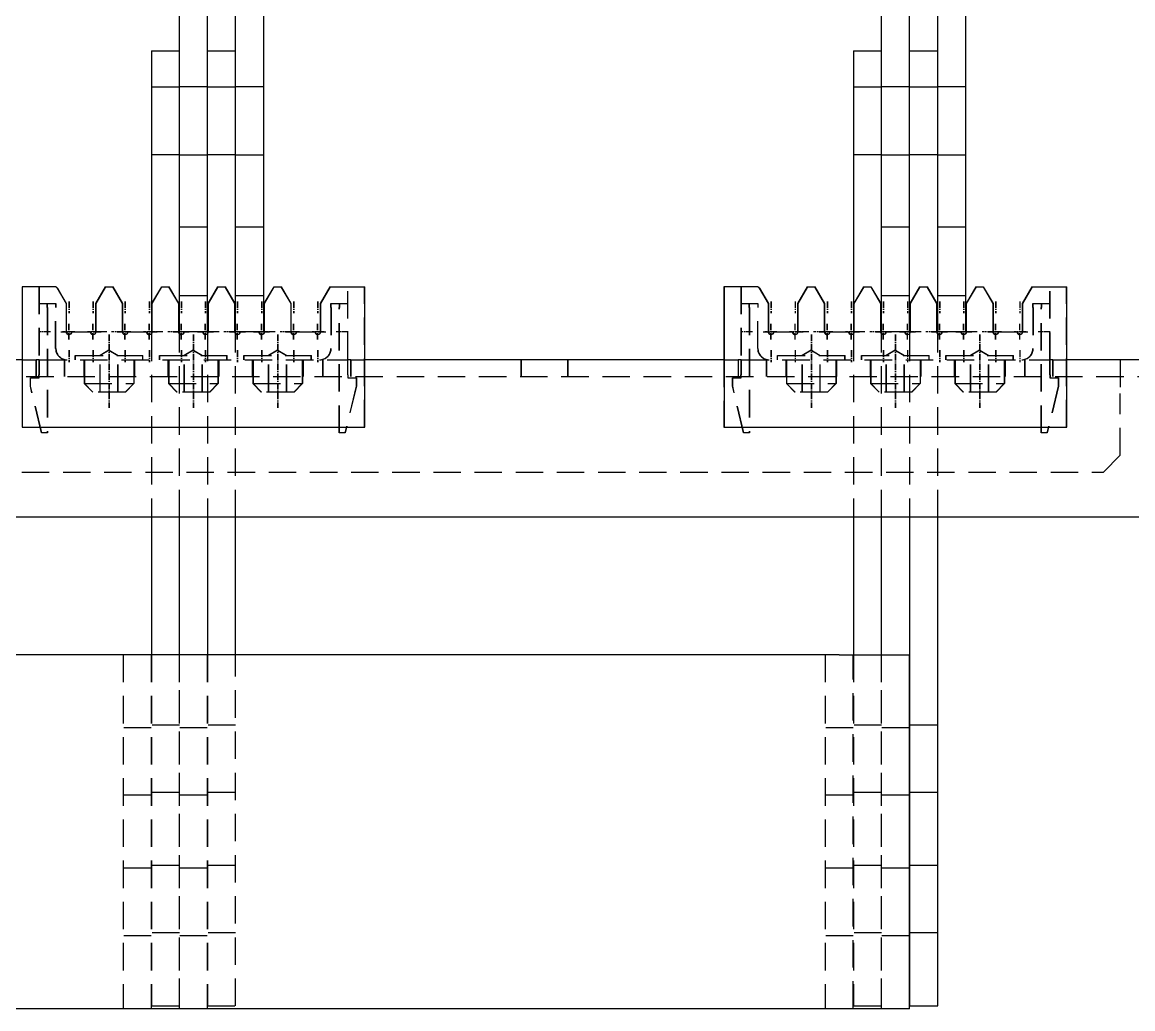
# Model space of a CAD drawing. Header units: millimetres. Extents: x -116965 to 323937, y 291661 to 566926.
# Drawn here: x -12859.3 to -12730.7, y 326473.8 to 326587.9 of the extents above; entities that cross this region are included whole.
import ezdxf

# ---------------------------------------------------------------- set-up
doc = ezdxf.new("R2010")
doc.units = ezdxf.units.MM
doc.linetypes.add('AXES2', pattern=[1.125, 0.75, -0.125, 0.125, -0.125])
doc.linetypes.add('HIDDEN2', pattern=[4.7625, 3.175, -1.5875])
doc.layers.add('ALPHA', color=255, linetype='Continuous')
doc.layers.add('AXE', color=80, linetype='AXES2')
doc.layers.add('Pointille_Court', color=40, linetype='HIDDEN2', lineweight=25)

msp = doc.modelspace()

# ---------------------------------------------------------------- linework, layer by layer
at = {"layer": 'ALPHA'}
for p, q in [((-12841.055328, 326552.13332), (-12841.055328, 326633.38332)), ((-12837.805328, 326552.13332), (-12837.805328, 326633.38332)), ((-12834.555328, 326552.13332), (-12834.555328, 326633.38332)), ((-12831.305328, 326552.13332), (-12831.305328, 326633.38332)), ((-12759.805328, 326552.13332), (-12759.805328, 326633.38332)), ((-12756.555328, 326552.13332), (-12756.555328, 326633.38332)), ((-12753.305328, 326552.13332), (-12753.305328, 326633.38332)), ((-12750.055328, 326552.13332), (-12750.055328, 326633.38332)), ((-12844.305328, 326584.63332), (-12844.305328, 326551.901223)), ((-12844.305328, 326584.63332), (-12841.055328, 326584.63332)), ((-12837.805328, 326584.63332), (-12834.555328, 326584.63332)), ((-12763.055328, 326584.63332), (-12763.055328, 326551.901223)), ((-12763.055328, 326584.63332), (-12759.805328, 326584.63332)), ((-12756.555328, 326584.63332), (-12753.305328, 326584.63332)), ((-12859.255328, 326557.33332), (-12859.255328, 326541.08332)), ((-12855.4663, 326557.33332), (-12859.255328, 326557.33332)), ((-12855.184841, 326557.17082), (-12854.152828, 326555.38332)), ((-12850.740328, 326555.38332), (-12849.614495, 326557.33332)), ((-12850.707828, 326555.38332), (-12849.581995, 326557.33332)), ((-12849.614495, 326557.33332), (-12849.581995, 326557.33332)), ((-12849.581995, 326557.33332), (-12848.778661, 326557.33332)), ((-12848.778661, 326557.33332), (-12847.652828, 326555.38332)), ((-12844.207828, 326555.38332), (-12843.081995, 326557.33332)), ((-12843.081995, 326557.33332), (-12842.278661, 326557.33332)), ((-12842.278661, 326557.33332), (-12841.152828, 326555.38332)), ((-12837.707828, 326555.38332), (-12836.581995, 326557.33332)), ((-12836.581995, 326557.33332), (-12835.778661, 326557.33332)), ((-12835.778661, 326557.33332), (-12834.652828, 326555.38332)), ((-12831.240328, 326555.38332), (-12830.114495, 326557.33332)), ((-12831.207828, 326555.38332), (-12830.081995, 326557.33332)), ((-12830.114495, 326557.33332), (-12830.081995, 326557.33332)), ((-12830.081995, 326557.33332), (-12829.278661, 326557.33332)), ((-12829.278661, 326557.33332), (-12828.152828, 326555.38332)), ((-12824.740328, 326555.38332), (-12823.614495, 326557.33332)), ((-12824.707828, 326555.38332), (-12823.581995, 326557.33332)), ((-12823.614495, 326557.33332), (-12823.581995, 326557.33332)), ((-12823.581995, 326557.33332), (-12819.605328, 326557.33332)), ((-12819.605328, 326541.08332), (-12819.605328, 326557.33332)), ((-12778.037828, 326557.33332), (-12778.037828, 326548.88332)), ((-12778.005328, 326557.33332), (-12778.037828, 326557.33332)), ((-12778.005328, 326557.33332), (-12778.005328, 326541.08332)), ((-12774.2163, 326557.33332), (-12778.005328, 326557.33332)), ((-12773.934841, 326557.17082), (-12772.902828, 326555.38332)), ((-12769.490328, 326555.38332), (-12768.364495, 326557.33332)), ((-12769.457828, 326555.38332), (-12768.331995, 326557.33332)), ((-12768.364495, 326557.33332), (-12768.331995, 326557.33332)), ((-12768.331995, 326557.33332), (-12767.528661, 326557.33332)), ((-12767.528661, 326557.33332), (-12766.402828, 326555.38332)), ((-12762.957828, 326555.38332), (-12761.831995, 326557.33332)), ((-12761.831995, 326557.33332), (-12761.028661, 326557.33332)), ((-12761.028661, 326557.33332), (-12759.902828, 326555.38332)), ((-12756.457828, 326555.38332), (-12755.331995, 326557.33332)), ((-12755.331995, 326557.33332), (-12754.528661, 326557.33332)), ((-12754.528661, 326557.33332), (-12753.402828, 326555.38332)), ((-12749.990328, 326555.38332), (-12748.864495, 326557.33332)), ((-12749.957828, 326555.38332), (-12748.831995, 326557.33332)), ((-12748.864495, 326557.33332), (-12748.831995, 326557.33332)), ((-12748.831995, 326557.33332), (-12748.028661, 326557.33332)), ((-12748.028661, 326557.33332), (-12746.902828, 326555.38332)), ((-12743.490328, 326555.38332), (-12742.364495, 326557.33332)), ((-12743.457828, 326555.38332), (-12742.331995, 326557.33332)), ((-12742.364495, 326557.33332), (-12742.331995, 326557.33332)), ((-12742.331995, 326557.33332), (-12738.355328, 326557.33332)), ((-12738.355328, 326541.08332), (-12738.355328, 326557.33332)), ((-12854.152828, 326555.38332), (-12854.152828, 326552.13332)), ((-12850.740328, 326552.13332), (-12850.740328, 326555.38332)), ((-12850.707828, 326552.13332), (-12850.707828, 326555.38332)), ((-12847.652828, 326555.38332), (-12847.652828, 326552.13332)), ((-12844.207828, 326552.13332), (-12844.207828, 326555.38332)), ((-12841.152828, 326555.38332), (-12841.152828, 326552.13332)), ((-12837.707828, 326552.13332), (-12837.707828, 326555.38332)), ((-12834.652828, 326555.38332), (-12834.652828, 326552.13332)), ((-12831.240328, 326552.13332), (-12831.240328, 326555.38332)), ((-12831.207828, 326552.13332), (-12831.207828, 326555.38332)), ((-12828.152828, 326555.38332), (-12828.152828, 326552.13332)), ((-12824.740328, 326552.13332), (-12824.740328, 326555.38332)), ((-12824.707828, 326552.13332), (-12824.707828, 326555.38332)), ((-12772.902828, 326555.38332), (-12772.902828, 326552.13332)), ((-12769.490328, 326552.13332), (-12769.490328, 326555.38332)), ((-12769.457828, 326552.13332), (-12769.457828, 326555.38332)), ((-12766.402828, 326555.38332), (-12766.402828, 326552.13332)), ((-12762.957828, 326552.13332), (-12762.957828, 326555.38332)), ((-12759.902828, 326555.38332), (-12759.902828, 326552.13332)), ((-12756.457828, 326552.13332), (-12756.457828, 326555.38332)), ((-12753.402828, 326555.38332), (-12753.402828, 326552.13332)), ((-12749.990328, 326552.13332), (-12749.990328, 326555.38332)), ((-12749.957828, 326552.13332), (-12749.957828, 326555.38332)), ((-12746.902828, 326555.38332), (-12746.902828, 326552.13332)), ((-12743.490328, 326552.13332), (-12743.490328, 326555.38332)), ((-12743.457828, 326552.13332), (-12743.457828, 326555.38332)), ((-12853.535328, 326552.13332), (-12853.502828, 326552.13332)), ((-12853.502828, 326552.13332), (-12851.357828, 326552.13332)), ((-12847.035328, 326552.13332), (-12847.002828, 326552.13332)), ((-12847.002828, 326552.13332), (-12844.857828, 326552.13332)), ((-12837.805328, 326552.13332), (-12841.055328, 326552.13332)), ((-12841.055328, 326551.901223), (-12841.055328, 326552.13332)), ((-12837.805328, 326552.13332), (-12837.805328, 326551.901223)), ((-12831.305328, 326552.13332), (-12834.555328, 326552.13332)), ((-12834.555328, 326551.901223), (-12834.555328, 326552.13332)), ((-12827.535328, 326552.13332), (-12827.502828, 326552.13332)), ((-12827.502828, 326552.13332), (-12825.357828, 326552.13332)), ((-12772.285328, 326552.13332), (-12772.252828, 326552.13332)), ((-12772.252828, 326552.13332), (-12770.107828, 326552.13332)), ((-12765.785328, 326552.13332), (-12765.752828, 326552.13332)), ((-12765.752828, 326552.13332), (-12763.607828, 326552.13332)), ((-12756.555328, 326552.13332), (-12759.805328, 326552.13332)), ((-12759.805328, 326551.901223), (-12759.805328, 326552.13332)), ((-12756.555328, 326552.13332), (-12756.555328, 326551.901223)), ((-12750.055328, 326552.13332), (-12753.305328, 326552.13332)), ((-12753.305328, 326551.901223), (-12753.305328, 326552.13332)), ((-12746.285328, 326552.13332), (-12746.252828, 326552.13332)), ((-12746.252828, 326552.13332), (-12744.107828, 326552.13332)), ((-12859.255328, 326548.88332), (-12900.855328, 326548.88332)), ((-12778.005328, 326548.88332), (-12819.605328, 326548.88332)), ((-12717.587828, 326548.88332), (-12738.355328, 326548.88332)), ((-12859.255328, 326541.08332), (-12819.605328, 326541.08332)), ((-12778.005328, 326541.08332), (-12738.355328, 326541.08332)), ((-12717.587828, 326530.68332), (-13045.837828, 326530.68332)), ((-12844.305328, 326530.68332), (-12844.305328, 326514.75832)), ((-12841.055328, 326514.75832), (-12841.055328, 326530.68332)), ((-12837.805328, 326530.68332), (-12837.805328, 326514.75832)), ((-12834.555328, 326514.75832), (-12834.555328, 326530.68332)), ((-12763.055328, 326530.68332), (-12763.055328, 326514.75832)), ((-12759.805328, 326514.75832), (-12759.805328, 326530.68332)), ((-12756.555328, 326530.68332), (-12756.555328, 326474.13332)), ((-12753.305328, 326474.13332), (-12753.305328, 326530.68332)), ((-12764.712828, 326514.75832), (-12954.187828, 326514.75832)), ((-12764.712828, 326514.75832), (-12756.587828, 326514.75832)), ((-12756.587828, 326473.80832), (-12756.587828, 326514.75832)), ((-12764.712828, 326473.80832), (-12954.187828, 326473.80832)), ((-12756.587828, 326473.80832), (-12764.712828, 326473.80832)), ((-12756.555328, 326474.13332), (-12753.305328, 326474.13332))]:
    msp.add_line(p, q, dxfattribs=at)
for centre, start, end in [((-12855.4663, 326557.00832), 30, 90), ((-12774.2163, 326557.00832), 30, 90), ((-12853.827828, 326552.13332), 180, 0), ((-12853.860328, 326552.13332), 272.86598398, 0), ((-12851.032828, 326552.13332), 180, 0), ((-12851.065328, 326552.13332), 272.86598398, 0), ((-12847.327828, 326552.13332), 180, 0), ((-12847.360328, 326552.13332), 272.86598398, 0), ((-12844.532828, 326552.13332), 180, 0), ((-12844.565328, 326552.13332), 272.86598398, 323.13010233), ((-12840.827828, 326552.13332), 180, 0), ((-12840.860328, 326552.13332), 272.86598398, 0), ((-12838.032828, 326552.13332), 180, 0), ((-12838.065328, 326552.13332), 272.86598398, 323.13010233), ((-12834.327828, 326552.13332), 180, 0), ((-12834.360328, 326552.13332), 272.86598398, 0), ((-12831.532828, 326552.13332), 180, 0), ((-12831.565328, 326552.13332), 272.86598398, 0), ((-12827.827828, 326552.13332), 180, 0), ((-12827.860328, 326552.13332), 272.86598398, 0), ((-12825.032828, 326552.13332), 180, 0), ((-12825.065328, 326552.13332), 272.86598398, 0), ((-12772.577828, 326552.13332), 180, 0), ((-12772.610328, 326552.13332), 272.86598398, 0), ((-12769.782828, 326552.13332), 180, 0), ((-12769.815328, 326552.13332), 272.86598398, 0), ((-12766.077828, 326552.13332), 180, 0), ((-12766.110328, 326552.13332), 272.86598398, 0), ((-12763.282828, 326552.13332), 180, 0), ((-12763.315328, 326552.13332), 272.86598398, 323.13010233), ((-12759.577828, 326552.13332), 180, 0), ((-12759.610328, 326552.13332), 272.86598398, 0), ((-12756.782828, 326552.13332), 180, 0), ((-12756.815328, 326552.13332), 272.86598398, 323.13010233), ((-12753.077828, 326552.13332), 180, 0), ((-12753.110328, 326552.13332), 272.86598398, 0), ((-12750.282828, 326552.13332), 180, 0), ((-12750.315328, 326552.13332), 272.86598398, 0), ((-12746.577828, 326552.13332), 180, 0), ((-12746.610328, 326552.13332), 272.86598398, 0), ((-12743.782828, 326552.13332), 180, 0), ((-12743.815328, 326552.13332), 272.86598398, 0)]:
    msp.add_arc(centre, 0.325, start, end, dxfattribs=at)
at = {"layer": 'AXE'}
for p, q in [((-12853.860328, 326555.64332), (-12853.860328, 326554.27832)), ((-12853.827828, 326555.64332), (-12853.827828, 326554.27832)), ((-12851.065328, 326555.64332), (-12851.065328, 326554.27832)), ((-12851.032828, 326555.64332), (-12851.032828, 326554.27832)), ((-12847.360328, 326555.64332), (-12847.360328, 326554.27832)), ((-12847.327828, 326555.64332), (-12847.327828, 326554.27832)), ((-12844.565328, 326555.64332), (-12844.565328, 326554.27832)), ((-12844.532828, 326555.64332), (-12844.532828, 326554.27832)), ((-12840.860328, 326555.64332), (-12840.860328, 326554.27832)), ((-12840.827828, 326555.64332), (-12840.827828, 326554.27832)), ((-12838.065328, 326555.64332), (-12838.065328, 326554.27832)), ((-12838.032828, 326555.64332), (-12838.032828, 326554.27832)), ((-12834.360328, 326555.64332), (-12834.360328, 326554.27832)), ((-12834.327828, 326555.64332), (-12834.327828, 326554.27832)), ((-12831.565328, 326555.64332), (-12831.565328, 326554.27832)), ((-12831.532828, 326555.64332), (-12831.532828, 326554.27832)), ((-12827.860328, 326555.64332), (-12827.860328, 326554.27832)), ((-12827.827828, 326555.64332), (-12827.827828, 326554.27832)), ((-12825.065328, 326555.64332), (-12825.065328, 326554.27832)), ((-12825.032828, 326555.64332), (-12825.032828, 326554.27832)), ((-12772.610328, 326555.64332), (-12772.610328, 326554.27832)), ((-12772.577828, 326555.64332), (-12772.577828, 326554.27832)), ((-12769.815328, 326555.64332), (-12769.815328, 326554.27832)), ((-12769.782828, 326555.64332), (-12769.782828, 326554.27832)), ((-12766.110328, 326555.64332), (-12766.110328, 326554.27832)), ((-12766.077828, 326555.64332), (-12766.077828, 326554.27832)), ((-12763.315328, 326555.64332), (-12763.315328, 326554.27832)), ((-12763.282828, 326555.64332), (-12763.282828, 326554.27832)), ((-12759.610328, 326555.64332), (-12759.610328, 326554.27832)), ((-12759.577828, 326555.64332), (-12759.577828, 326554.27832)), ((-12756.815328, 326555.64332), (-12756.815328, 326554.27832)), ((-12756.782828, 326555.64332), (-12756.782828, 326554.27832)), ((-12753.110328, 326555.64332), (-12753.110328, 326554.27832)), ((-12753.077828, 326555.64332), (-12753.077828, 326554.27832)), ((-12750.315328, 326555.64332), (-12750.315328, 326554.27832)), ((-12750.282828, 326555.64332), (-12750.282828, 326554.27832)), ((-12746.610328, 326555.64332), (-12746.610328, 326554.27832)), ((-12746.577828, 326555.64332), (-12746.577828, 326554.27832)), ((-12743.815328, 326555.64332), (-12743.815328, 326554.27832)), ((-12743.782828, 326555.64332), (-12743.782828, 326554.27832)), ((-12853.860328, 326551.22332), (-12853.860328, 326553.04332)), ((-12853.827828, 326551.22332), (-12853.827828, 326553.04332)), ((-12851.065328, 326551.22332), (-12851.065328, 326553.04332)), ((-12851.032828, 326551.22332), (-12851.032828, 326553.04332)), ((-12847.360328, 326551.22332), (-12847.360328, 326553.04332)), ((-12847.327828, 326551.22332), (-12847.327828, 326553.04332)), ((-12844.565328, 326551.22332), (-12844.565328, 326553.04332)), ((-12844.532828, 326551.22332), (-12844.532828, 326553.04332)), ((-12840.860328, 326551.22332), (-12840.860328, 326553.04332)), ((-12840.827828, 326551.22332), (-12840.827828, 326553.04332)), ((-12838.065328, 326551.22332), (-12838.065328, 326553.04332)), ((-12838.032828, 326551.22332), (-12838.032828, 326553.04332)), ((-12834.360328, 326551.22332), (-12834.360328, 326553.04332)), ((-12834.327828, 326551.22332), (-12834.327828, 326553.04332)), ((-12831.565328, 326551.22332), (-12831.565328, 326553.04332)), ((-12831.532828, 326551.22332), (-12831.532828, 326553.04332)), ((-12827.860328, 326551.22332), (-12827.860328, 326553.04332)), ((-12827.827828, 326551.22332), (-12827.827828, 326553.04332)), ((-12825.065328, 326551.22332), (-12825.065328, 326553.04332)), ((-12825.032828, 326551.22332), (-12825.032828, 326553.04332)), ((-12772.610328, 326551.22332), (-12772.610328, 326553.04332)), ((-12772.577828, 326551.22332), (-12772.577828, 326553.04332)), ((-12769.815328, 326551.22332), (-12769.815328, 326553.04332)), ((-12769.782828, 326551.22332), (-12769.782828, 326553.04332)), ((-12766.110328, 326551.22332), (-12766.110328, 326553.04332)), ((-12766.077828, 326551.22332), (-12766.077828, 326553.04332)), ((-12763.315328, 326551.22332), (-12763.315328, 326553.04332)), ((-12763.282828, 326551.22332), (-12763.282828, 326553.04332)), ((-12759.610328, 326551.22332), (-12759.610328, 326553.04332)), ((-12759.577828, 326551.22332), (-12759.577828, 326553.04332)), ((-12756.815328, 326551.22332), (-12756.815328, 326553.04332)), ((-12756.782828, 326551.22332), (-12756.782828, 326553.04332)), ((-12753.110328, 326551.22332), (-12753.110328, 326553.04332)), ((-12753.077828, 326551.22332), (-12753.077828, 326553.04332)), ((-12750.315328, 326551.22332), (-12750.315328, 326553.04332)), ((-12750.282828, 326551.22332), (-12750.282828, 326553.04332)), ((-12746.610328, 326551.22332), (-12746.610328, 326553.04332)), ((-12746.577828, 326551.22332), (-12746.577828, 326553.04332)), ((-12743.815328, 326551.22332), (-12743.815328, 326553.04332)), ((-12743.782828, 326551.22332), (-12743.782828, 326553.04332)), ((-12856.005328, 326552.13332), (-12857.370328, 326552.13332)), ((-12855.972828, 326552.13332), (-12857.337828, 326552.13332)), ((-12854.770328, 326552.13332), (-12852.950328, 326552.13332)), ((-12854.737828, 326552.13332), (-12852.917828, 326552.13332)), ((-12853.210328, 326552.13332), (-12854.575328, 326552.13332)), ((-12853.177828, 326552.13332), (-12854.542828, 326552.13332)), ((-12851.975328, 326552.13332), (-12850.155328, 326552.13332)), ((-12851.942828, 326552.13332), (-12850.122828, 326552.13332)), ((-12850.350328, 326552.13332), (-12851.715328, 326552.13332)), ((-12850.317828, 326552.13332), (-12851.682828, 326552.13332)), ((-12849.505328, 326552.13332), (-12850.870328, 326552.13332)), ((-12849.472828, 326552.13332), (-12850.837828, 326552.13332)), ((-12849.212828, 326551.815715), (-12849.212828, 326543.32582)), ((-12849.180328, 326551.815715), (-12849.180328, 326543.32582)), ((-12847.555328, 326552.13332), (-12848.920328, 326552.13332)), ((-12847.522828, 326552.13332), (-12848.887828, 326552.13332)), ((-12848.270328, 326552.13332), (-12846.450328, 326552.13332)), ((-12848.237828, 326552.13332), (-12846.417828, 326552.13332)), ((-12846.710328, 326552.13332), (-12848.075328, 326552.13332)), ((-12846.677828, 326552.13332), (-12848.042828, 326552.13332)), ((-12845.475328, 326552.13332), (-12843.655328, 326552.13332)), ((-12845.442828, 326552.13332), (-12843.622828, 326552.13332)), ((-12843.850328, 326552.13332), (-12845.215328, 326552.13332)), ((-12843.817828, 326552.13332), (-12845.182828, 326552.13332)), ((-12843.005328, 326552.13332), (-12844.370328, 326552.13332)), ((-12842.972828, 326552.13332), (-12844.337828, 326552.13332)), ((-12841.055328, 326552.13332), (-12842.420328, 326552.13332)), ((-12841.022828, 326552.13332), (-12842.387828, 326552.13332)), ((-12841.770328, 326552.13332), (-12839.950328, 326552.13332)), ((-12841.737828, 326552.13332), (-12839.917828, 326552.13332)), ((-12840.210328, 326552.13332), (-12841.575328, 326552.13332)), ((-12840.177828, 326552.13332), (-12841.542828, 326552.13332)), ((-12839.462828, 326551.815715), (-12839.462828, 326543.32582)), ((-12839.430328, 326551.815715), (-12839.430328, 326543.32582)), ((-12838.975328, 326552.13332), (-12837.155328, 326552.13332)), ((-12838.942828, 326552.13332), (-12837.122828, 326552.13332)), ((-12837.350328, 326552.13332), (-12838.715328, 326552.13332)), ((-12837.317828, 326552.13332), (-12838.682828, 326552.13332)), ((-12836.505328, 326552.13332), (-12837.870328, 326552.13332)), ((-12836.472828, 326552.13332), (-12837.837828, 326552.13332)), ((-12834.555328, 326552.13332), (-12835.920328, 326552.13332)), ((-12834.522828, 326552.13332), (-12835.887828, 326552.13332)), ((-12835.270328, 326552.13332), (-12833.450328, 326552.13332)), ((-12835.237828, 326552.13332), (-12833.417828, 326552.13332)), ((-12833.710328, 326552.13332), (-12835.075328, 326552.13332)), ((-12833.677828, 326552.13332), (-12835.042828, 326552.13332)), ((-12832.475328, 326552.13332), (-12830.655328, 326552.13332)), ((-12832.442828, 326552.13332), (-12830.622828, 326552.13332)), ((-12830.850328, 326552.13332), (-12832.215328, 326552.13332)), ((-12830.817828, 326552.13332), (-12832.182828, 326552.13332)), ((-12830.005328, 326552.13332), (-12831.370328, 326552.13332)), ((-12829.972828, 326552.13332), (-12831.337828, 326552.13332)), ((-12829.712828, 326551.815715), (-12829.712828, 326543.32582)), ((-12829.680328, 326551.815715), (-12829.680328, 326543.32582)), ((-12828.055328, 326552.13332), (-12829.420328, 326552.13332)), ((-12828.022828, 326552.13332), (-12829.387828, 326552.13332)), ((-12828.770328, 326552.13332), (-12826.950328, 326552.13332)), ((-12828.737828, 326552.13332), (-12826.917828, 326552.13332)), ((-12827.210328, 326552.13332), (-12828.575328, 326552.13332)), ((-12827.177828, 326552.13332), (-12828.542828, 326552.13332)), ((-12825.975328, 326552.13332), (-12824.155328, 326552.13332)), ((-12825.942828, 326552.13332), (-12824.122828, 326552.13332)), ((-12824.350328, 326552.13332), (-12825.715328, 326552.13332)), ((-12824.317828, 326552.13332), (-12825.682828, 326552.13332)), ((-12821.555328, 326552.13332), (-12822.920328, 326552.13332)), ((-12821.522828, 326552.13332), (-12822.887828, 326552.13332)), ((-12774.755328, 326552.13332), (-12776.120328, 326552.13332)), ((-12774.722828, 326552.13332), (-12776.087828, 326552.13332)), ((-12773.520328, 326552.13332), (-12771.700328, 326552.13332)), ((-12773.487828, 326552.13332), (-12771.667828, 326552.13332)), ((-12771.960328, 326552.13332), (-12773.325328, 326552.13332)), ((-12771.927828, 326552.13332), (-12773.292828, 326552.13332)), ((-12770.725328, 326552.13332), (-12768.905328, 326552.13332)), ((-12770.692828, 326552.13332), (-12768.872828, 326552.13332)), ((-12769.100328, 326552.13332), (-12770.465328, 326552.13332)), ((-12769.067828, 326552.13332), (-12770.432828, 326552.13332)), ((-12768.255328, 326552.13332), (-12769.620328, 326552.13332)), ((-12768.222828, 326552.13332), (-12769.587828, 326552.13332)), ((-12767.962828, 326551.815715), (-12767.962828, 326543.32582)), ((-12767.930328, 326551.815715), (-12767.930328, 326543.32582)), ((-12766.305328, 326552.13332), (-12767.670328, 326552.13332)), ((-12766.272828, 326552.13332), (-12767.637828, 326552.13332)), ((-12767.020328, 326552.13332), (-12765.200328, 326552.13332)), ((-12766.987828, 326552.13332), (-12765.167828, 326552.13332)), ((-12765.460328, 326552.13332), (-12766.825328, 326552.13332)), ((-12765.427828, 326552.13332), (-12766.792828, 326552.13332)), ((-12764.225328, 326552.13332), (-12762.405328, 326552.13332)), ((-12764.192828, 326552.13332), (-12762.372828, 326552.13332)), ((-12762.600328, 326552.13332), (-12763.965328, 326552.13332)), ((-12762.567828, 326552.13332), (-12763.932828, 326552.13332)), ((-12761.755328, 326552.13332), (-12763.120328, 326552.13332)), ((-12761.722828, 326552.13332), (-12763.087828, 326552.13332)), ((-12759.805328, 326552.13332), (-12761.170328, 326552.13332)), ((-12759.772828, 326552.13332), (-12761.137828, 326552.13332)), ((-12760.520328, 326552.13332), (-12758.700328, 326552.13332)), ((-12760.487828, 326552.13332), (-12758.667828, 326552.13332)), ((-12758.960328, 326552.13332), (-12760.325328, 326552.13332)), ((-12758.927828, 326552.13332), (-12760.292828, 326552.13332)), ((-12758.212828, 326551.815715), (-12758.212828, 326543.32582)), ((-12758.180328, 326551.815715), (-12758.180328, 326543.32582)), ((-12757.725328, 326552.13332), (-12755.905328, 326552.13332)), ((-12757.692828, 326552.13332), (-12755.872828, 326552.13332)), ((-12756.100328, 326552.13332), (-12757.465328, 326552.13332)), ((-12756.067828, 326552.13332), (-12757.432828, 326552.13332)), ((-12755.255328, 326552.13332), (-12756.620328, 326552.13332)), ((-12755.222828, 326552.13332), (-12756.587828, 326552.13332)), ((-12753.305328, 326552.13332), (-12754.670328, 326552.13332)), ((-12753.272828, 326552.13332), (-12754.637828, 326552.13332)), ((-12754.020328, 326552.13332), (-12752.200328, 326552.13332)), ((-12753.987828, 326552.13332), (-12752.167828, 326552.13332)), ((-12752.460328, 326552.13332), (-12753.825328, 326552.13332)), ((-12752.427828, 326552.13332), (-12753.792828, 326552.13332)), ((-12751.225328, 326552.13332), (-12749.405328, 326552.13332)), ((-12751.192828, 326552.13332), (-12749.372828, 326552.13332)), ((-12749.600328, 326552.13332), (-12750.965328, 326552.13332)), ((-12749.567828, 326552.13332), (-12750.932828, 326552.13332)), ((-12748.755328, 326552.13332), (-12750.120328, 326552.13332)), ((-12748.722828, 326552.13332), (-12750.087828, 326552.13332)), ((-12748.462828, 326551.815715), (-12748.462828, 326543.32582)), ((-12748.430328, 326551.815715), (-12748.430328, 326543.32582)), ((-12746.805328, 326552.13332), (-12748.170328, 326552.13332)), ((-12746.772828, 326552.13332), (-12748.137828, 326552.13332)), ((-12747.520328, 326552.13332), (-12745.700328, 326552.13332)), ((-12747.487828, 326552.13332), (-12745.667828, 326552.13332)), ((-12745.960328, 326552.13332), (-12747.325328, 326552.13332)), ((-12745.927828, 326552.13332), (-12747.292828, 326552.13332)), ((-12744.725328, 326552.13332), (-12742.905328, 326552.13332)), ((-12744.692828, 326552.13332), (-12742.872828, 326552.13332)), ((-12743.100328, 326552.13332), (-12744.465328, 326552.13332)), ((-12743.067828, 326552.13332), (-12744.432828, 326552.13332)), ((-12740.305328, 326552.13332), (-12741.670328, 326552.13332)), ((-12740.272828, 326552.13332), (-12741.637828, 326552.13332)), ((-12853.860328, 326549.98832), (-12853.860328, 326548.62332)), ((-12853.827828, 326549.98832), (-12853.827828, 326548.62332)), ((-12851.065328, 326549.98832), (-12851.065328, 326548.62332)), ((-12851.032828, 326549.98832), (-12851.032828, 326548.62332)), ((-12847.360328, 326549.98832), (-12847.360328, 326548.62332)), ((-12847.327828, 326549.98832), (-12847.327828, 326548.62332)), ((-12844.565328, 326549.98832), (-12844.565328, 326548.62332)), ((-12844.532828, 326549.98832), (-12844.532828, 326548.62332)), ((-12840.860328, 326549.98832), (-12840.860328, 326548.62332)), ((-12840.827828, 326549.98832), (-12840.827828, 326548.62332)), ((-12838.065328, 326549.98832), (-12838.065328, 326548.62332)), ((-12838.032828, 326549.98832), (-12838.032828, 326548.62332)), ((-12834.360328, 326549.98832), (-12834.360328, 326548.62332)), ((-12834.327828, 326549.98832), (-12834.327828, 326548.62332)), ((-12831.565328, 326549.98832), (-12831.565328, 326548.62332)), ((-12831.532828, 326549.98832), (-12831.532828, 326548.62332)), ((-12827.860328, 326549.98832), (-12827.860328, 326548.62332)), ((-12827.827828, 326549.98832), (-12827.827828, 326548.62332)), ((-12825.065328, 326549.98832), (-12825.065328, 326548.62332)), ((-12825.032828, 326549.98832), (-12825.032828, 326548.62332)), ((-12772.610328, 326549.98832), (-12772.610328, 326548.62332)), ((-12772.577828, 326549.98832), (-12772.577828, 326548.62332)), ((-12769.815328, 326549.98832), (-12769.815328, 326548.62332)), ((-12769.782828, 326549.98832), (-12769.782828, 326548.62332)), ((-12766.110328, 326549.98832), (-12766.110328, 326548.62332)), ((-12766.077828, 326549.98832), (-12766.077828, 326548.62332)), ((-12763.315328, 326549.98832), (-12763.315328, 326548.62332)), ((-12763.282828, 326549.98832), (-12763.282828, 326548.62332)), ((-12759.610328, 326549.98832), (-12759.610328, 326548.62332)), ((-12759.577828, 326549.98832), (-12759.577828, 326548.62332)), ((-12756.815328, 326549.98832), (-12756.815328, 326548.62332)), ((-12756.782828, 326549.98832), (-12756.782828, 326548.62332)), ((-12753.110328, 326549.98832), (-12753.110328, 326548.62332)), ((-12753.077828, 326549.98832), (-12753.077828, 326548.62332)), ((-12750.315328, 326549.98832), (-12750.315328, 326548.62332)), ((-12750.282828, 326549.98832), (-12750.282828, 326548.62332)), ((-12746.610328, 326549.98832), (-12746.610328, 326548.62332)), ((-12746.577828, 326549.98832), (-12746.577828, 326548.62332)), ((-12743.815328, 326549.98832), (-12743.815328, 326548.62332)), ((-12743.782828, 326549.98832), (-12743.782828, 326548.62332))]:
    msp.add_line(p, q, dxfattribs=at)
at = {"layer": 'Pointille_Court'}
for p, q in [((-12841.055328, 326580.40832), (-12844.305328, 326580.40832)), ((-12837.805328, 326580.47332), (-12841.055328, 326580.47332)), ((-12834.555328, 326580.40832), (-12837.805328, 326580.40832)), ((-12831.305328, 326580.47332), (-12834.555328, 326580.47332)), ((-12759.805328, 326580.40832), (-12763.055328, 326580.40832)), ((-12756.555328, 326580.47332), (-12759.805328, 326580.47332)), ((-12753.305328, 326580.40832), (-12756.555328, 326580.40832)), ((-12750.055328, 326580.47332), (-12753.305328, 326580.47332)), ((-12841.055328, 326572.60832), (-12844.305328, 326572.60832)), ((-12837.805328, 326572.54332), (-12841.055328, 326572.54332)), ((-12834.555328, 326572.60832), (-12837.805328, 326572.60832)), ((-12831.305328, 326572.54332), (-12834.555328, 326572.54332)), ((-12759.805328, 326572.60832), (-12763.055328, 326572.60832)), ((-12756.555328, 326572.54332), (-12759.805328, 326572.54332)), ((-12753.305328, 326572.60832), (-12756.555328, 326572.60832)), ((-12750.055328, 326572.54332), (-12753.305328, 326572.54332)), ((-12837.805328, 326564.22332), (-12841.055328, 326564.22332)), ((-12831.305328, 326564.22332), (-12834.555328, 326564.22332)), ((-12756.555328, 326564.22332), (-12759.805328, 326564.22332)), ((-12750.055328, 326564.22332), (-12753.305328, 326564.22332)), ((-12857.337828, 326557.33332), (-12857.337828, 326548.88332)), ((-12857.305328, 326557.33332), (-12857.305328, 326548.88332)), ((-12855.217341, 326557.17082), (-12854.185328, 326555.38332)), ((-12848.811161, 326557.33332), (-12847.685328, 326555.38332)), ((-12844.240328, 326555.38332), (-12843.114495, 326557.33332)), ((-12843.114495, 326557.33332), (-12843.081995, 326557.33332)), ((-12842.311161, 326557.33332), (-12841.185328, 326555.38332)), ((-12837.740328, 326555.38332), (-12836.614495, 326557.33332)), ((-12836.614495, 326557.33332), (-12836.581995, 326557.33332)), ((-12835.811161, 326557.33332), (-12834.685328, 326555.38332)), ((-12829.311161, 326557.33332), (-12828.185328, 326555.38332)), ((-12821.587828, 326548.88332), (-12821.587828, 326557.33332)), ((-12821.555328, 326548.88332), (-12821.555328, 326557.33332)), ((-12819.637828, 326541.08332), (-12819.637828, 326557.33332)), ((-12776.087828, 326557.33332), (-12776.087828, 326548.88332)), ((-12776.055328, 326557.33332), (-12776.055328, 326548.88332)), ((-12773.967341, 326557.17082), (-12772.935328, 326555.38332)), ((-12767.561161, 326557.33332), (-12766.435328, 326555.38332)), ((-12762.990328, 326555.38332), (-12761.864495, 326557.33332)), ((-12761.864495, 326557.33332), (-12761.831995, 326557.33332)), ((-12761.061161, 326557.33332), (-12759.935328, 326555.38332)), ((-12756.490328, 326555.38332), (-12755.364495, 326557.33332)), ((-12755.364495, 326557.33332), (-12755.331995, 326557.33332)), ((-12754.561161, 326557.33332), (-12753.435328, 326555.38332)), ((-12748.061161, 326557.33332), (-12746.935328, 326555.38332)), ((-12740.337828, 326548.88332), (-12740.337828, 326557.33332)), ((-12740.305328, 326548.88332), (-12740.305328, 326557.33332)), ((-12738.387828, 326541.08332), (-12738.387828, 326557.33332)), ((-12837.805328, 326556.29332), (-12841.055328, 326556.29332)), ((-12831.305328, 326556.29332), (-12834.555328, 326556.29332)), ((-12756.555328, 326556.29332), (-12759.805328, 326556.29332)), ((-12750.055328, 326556.29332), (-12753.305328, 326556.29332)), ((-12857.337828, 326555.38332), (-12857.305328, 326555.38332)), ((-12857.305328, 326555.38332), (-12855.355328, 326555.38332)), ((-12856.362828, 326554.916996), (-12856.362828, 326555.38332)), ((-12856.362828, 326554.916996), (-12856.362828, 326540.43332)), ((-12856.330328, 326554.916996), (-12856.330328, 326555.38332)), ((-12856.330328, 326554.916996), (-12856.330328, 326540.43332)), ((-12855.387828, 326555.38332), (-12855.387828, 326554.912833)), ((-12855.387828, 326550.18332), (-12855.387828, 326554.912833)), ((-12855.355328, 326555.38332), (-12855.355328, 326554.912833)), ((-12855.355328, 326550.18332), (-12855.355328, 326554.912833)), ((-12854.185328, 326555.38332), (-12854.185328, 326552.13332)), ((-12847.685328, 326555.38332), (-12847.685328, 326552.13332)), ((-12844.240328, 326552.13332), (-12844.240328, 326555.38332)), ((-12841.185328, 326555.38332), (-12841.185328, 326552.13332)), ((-12837.740328, 326552.13332), (-12837.740328, 326555.38332)), ((-12834.685328, 326555.38332), (-12834.685328, 326552.13332)), ((-12828.185328, 326555.38332), (-12828.185328, 326552.13332)), ((-12823.537828, 326555.38332), (-12823.505328, 326555.38332)), ((-12823.537828, 326554.912833), (-12823.537828, 326555.38332)), ((-12823.537828, 326554.912833), (-12823.537828, 326550.18332)), ((-12823.505328, 326555.38332), (-12821.555328, 326555.38332)), ((-12823.505328, 326554.912833), (-12823.505328, 326555.38332)), ((-12823.505328, 326554.912833), (-12823.505328, 326550.18332)), ((-12822.562828, 326555.38332), (-12822.562828, 326554.923178)), ((-12822.562828, 326540.43332), (-12822.562828, 326554.923178)), ((-12822.530328, 326555.38332), (-12822.530328, 326554.923178)), ((-12822.530328, 326540.43332), (-12822.530328, 326554.923178)), ((-12776.087828, 326555.38332), (-12776.055328, 326555.38332)), ((-12776.055328, 326555.38332), (-12774.105328, 326555.38332)), ((-12775.112828, 326554.916996), (-12775.112828, 326555.38332)), ((-12775.112828, 326554.916996), (-12775.112828, 326540.43332)), ((-12775.080328, 326554.916996), (-12775.080328, 326555.38332)), ((-12775.080328, 326554.916996), (-12775.080328, 326540.43332)), ((-12774.137828, 326555.38332), (-12774.137828, 326554.912833)), ((-12774.137828, 326550.18332), (-12774.137828, 326554.912833)), ((-12774.105328, 326555.38332), (-12774.105328, 326554.912833)), ((-12774.105328, 326550.18332), (-12774.105328, 326554.912833)), ((-12772.935328, 326555.38332), (-12772.935328, 326552.13332)), ((-12766.435328, 326555.38332), (-12766.435328, 326552.13332)), ((-12762.990328, 326552.13332), (-12762.990328, 326555.38332)), ((-12759.935328, 326555.38332), (-12759.935328, 326552.13332)), ((-12756.490328, 326552.13332), (-12756.490328, 326555.38332)), ((-12753.435328, 326555.38332), (-12753.435328, 326552.13332)), ((-12746.935328, 326555.38332), (-12746.935328, 326552.13332)), ((-12742.287828, 326555.38332), (-12742.255328, 326555.38332)), ((-12742.287828, 326554.912833), (-12742.287828, 326555.38332)), ((-12742.287828, 326554.912833), (-12742.287828, 326550.18332)), ((-12742.255328, 326555.38332), (-12740.305328, 326555.38332)), ((-12742.255328, 326554.912833), (-12742.255328, 326555.38332)), ((-12742.255328, 326554.912833), (-12742.255328, 326550.18332)), ((-12741.312828, 326555.38332), (-12741.312828, 326554.923178)), ((-12741.312828, 326540.43332), (-12741.312828, 326554.923178)), ((-12741.280328, 326555.38332), (-12741.280328, 326554.923178)), ((-12741.280328, 326540.43332), (-12741.280328, 326554.923178)), ((-12844.305328, 326551.901223), (-12844.305328, 326530.68332)), ((-12841.055328, 326530.68332), (-12841.055328, 326551.901223)), ((-12837.805328, 326551.901223), (-12837.805328, 326530.68332)), ((-12834.555328, 326530.68332), (-12834.555328, 326551.901223)), ((-12763.055328, 326551.901223), (-12763.055328, 326530.68332)), ((-12759.805328, 326530.68332), (-12759.805328, 326551.901223)), ((-12756.555328, 326551.901223), (-12756.555328, 326530.68332)), ((-12753.305328, 326530.68332), (-12753.305328, 326551.901223)), ((-12853.112828, 326548.88332), (-12853.112828, 326549.37082)), ((-12853.112828, 326549.37082), (-12853.080328, 326549.37082)), ((-12853.080328, 326548.88332), (-12853.080328, 326549.37082)), ((-12853.080328, 326549.37082), (-12845.280328, 326549.37082)), ((-12849.212828, 326549.995715), (-12850.252828, 326549.37082)), ((-12849.180328, 326549.995715), (-12850.220328, 326549.37082)), ((-12849.212828, 326549.995715), (-12848.172828, 326549.37082)), ((-12849.180328, 326549.995715), (-12848.140328, 326549.37082)), ((-12845.312828, 326548.88332), (-12845.312828, 326549.37082)), ((-12845.280328, 326548.88332), (-12845.280328, 326549.37082)), ((-12843.362828, 326548.88332), (-12843.362828, 326549.37082)), ((-12843.362828, 326549.37082), (-12843.330328, 326549.37082)), ((-12843.330328, 326548.88332), (-12843.330328, 326549.37082)), ((-12843.330328, 326549.37082), (-12835.530328, 326549.37082)), ((-12839.462828, 326549.995715), (-12840.502828, 326549.37082)), ((-12839.430328, 326549.995715), (-12840.470328, 326549.37082)), ((-12839.462828, 326549.995715), (-12838.422828, 326549.37082)), ((-12839.430328, 326549.995715), (-12838.390328, 326549.37082)), ((-12835.562828, 326548.88332), (-12835.562828, 326549.37082)), ((-12835.530328, 326548.88332), (-12835.530328, 326549.37082)), ((-12833.612828, 326548.88332), (-12833.612828, 326549.37082)), ((-12833.612828, 326549.37082), (-12833.580328, 326549.37082)), ((-12833.580328, 326548.88332), (-12833.580328, 326549.37082)), ((-12833.580328, 326549.37082), (-12825.780328, 326549.37082)), ((-12829.712828, 326549.995715), (-12830.752828, 326549.37082)), ((-12829.680328, 326549.995715), (-12830.720328, 326549.37082)), ((-12829.712828, 326549.995715), (-12828.672828, 326549.37082)), ((-12829.680328, 326549.995715), (-12828.640328, 326549.37082)), ((-12825.812828, 326548.88332), (-12825.812828, 326549.37082)), ((-12825.780328, 326548.88332), (-12825.780328, 326549.37082)), ((-12771.862828, 326548.88332), (-12771.862828, 326549.37082)), ((-12771.862828, 326549.37082), (-12771.830328, 326549.37082)), ((-12771.830328, 326548.88332), (-12771.830328, 326549.37082)), ((-12771.830328, 326549.37082), (-12764.030328, 326549.37082)), ((-12767.962828, 326549.995715), (-12769.002828, 326549.37082)), ((-12767.930328, 326549.995715), (-12768.970328, 326549.37082)), ((-12767.962828, 326549.995715), (-12766.922828, 326549.37082)), ((-12767.930328, 326549.995715), (-12766.890328, 326549.37082)), ((-12764.062828, 326548.88332), (-12764.062828, 326549.37082)), ((-12764.030328, 326548.88332), (-12764.030328, 326549.37082)), ((-12762.112828, 326548.88332), (-12762.112828, 326549.37082)), ((-12762.112828, 326549.37082), (-12762.080328, 326549.37082)), ((-12762.080328, 326548.88332), (-12762.080328, 326549.37082)), ((-12762.080328, 326549.37082), (-12754.280328, 326549.37082)), ((-12758.212828, 326549.995715), (-12759.252828, 326549.37082)), ((-12758.180328, 326549.995715), (-12759.220328, 326549.37082)), ((-12758.212828, 326549.995715), (-12757.172828, 326549.37082)), ((-12758.180328, 326549.995715), (-12757.140328, 326549.37082)), ((-12754.312828, 326548.88332), (-12754.312828, 326549.37082)), ((-12754.280328, 326548.88332), (-12754.280328, 326549.37082)), ((-12752.362828, 326548.88332), (-12752.362828, 326549.37082)), ((-12752.362828, 326549.37082), (-12752.330328, 326549.37082)), ((-12752.330328, 326548.88332), (-12752.330328, 326549.37082)), ((-12752.330328, 326549.37082), (-12744.530328, 326549.37082)), ((-12748.462828, 326549.995715), (-12749.502828, 326549.37082)), ((-12748.430328, 326549.995715), (-12749.470328, 326549.37082)), ((-12748.462828, 326549.995715), (-12747.422828, 326549.37082)), ((-12748.430328, 326549.995715), (-12747.390328, 326549.37082)), ((-12744.562828, 326548.88332), (-12744.562828, 326549.37082)), ((-12744.530328, 326548.88332), (-12744.530328, 326549.37082)), ((-12859.255328, 326548.88332), (-12857.630328, 326548.88332)), ((-12857.662828, 326548.88332), (-12857.662828, 326546.93332)), ((-12857.630328, 326548.88332), (-12857.630328, 326546.93332)), ((-12857.607354, 326548.88332), (-12857.630328, 326548.88332)), ((-12857.305328, 326548.88332), (-12857.607354, 326548.88332)), ((-12857.337828, 326548.88332), (-12857.337828, 326547.13715)), ((-12857.305328, 326548.88332), (-12857.305328, 326547.13715)), ((-12857.305328, 326548.88332), (-12821.555328, 326548.88332)), ((-12854.412828, 326548.88332), (-12854.412828, 326546.93332)), ((-12854.380328, 326548.88332), (-12854.380328, 326546.93332)), ((-12852.137828, 326548.88332), (-12852.137828, 326546.93332)), ((-12852.105328, 326548.88332), (-12852.105328, 326546.93332)), ((-12852.072828, 326548.88332), (-12852.072828, 326546.12082)), ((-12852.040328, 326548.88332), (-12852.040328, 326546.12082)), ((-12850.252828, 326545.14582), (-12850.252828, 326548.88332)), ((-12850.220328, 326545.14582), (-12850.220328, 326548.88332)), ((-12848.172828, 326545.14582), (-12848.172828, 326548.88332)), ((-12848.140328, 326545.14582), (-12848.140328, 326548.88332)), ((-12846.352828, 326548.88332), (-12846.352828, 326546.12082)), ((-12846.320328, 326548.88332), (-12846.320328, 326546.12082)), ((-12846.287828, 326548.88332), (-12846.287828, 326546.93332)), ((-12846.255328, 326548.88332), (-12846.255328, 326546.93332)), ((-12842.387828, 326548.88332), (-12842.387828, 326546.93332)), ((-12842.355328, 326548.88332), (-12842.355328, 326546.93332)), ((-12842.322828, 326548.88332), (-12842.322828, 326546.12082)), ((-12842.290328, 326548.88332), (-12842.290328, 326546.12082)), ((-12840.502828, 326545.14582), (-12840.502828, 326548.88332)), ((-12840.470328, 326545.14582), (-12840.470328, 326548.88332)), ((-12838.422828, 326545.14582), (-12838.422828, 326548.88332)), ((-12838.390328, 326545.14582), (-12838.390328, 326548.88332)), ((-12836.602828, 326548.88332), (-12836.602828, 326546.12082)), ((-12836.570328, 326548.88332), (-12836.570328, 326546.12082)), ((-12836.537828, 326548.88332), (-12836.537828, 326546.93332)), ((-12836.505328, 326548.88332), (-12836.505328, 326546.93332)), ((-12832.637828, 326548.88332), (-12832.637828, 326546.93332)), ((-12832.605328, 326548.88332), (-12832.605328, 326546.93332)), ((-12832.572828, 326548.88332), (-12832.572828, 326546.12082)), ((-12832.540328, 326548.88332), (-12832.540328, 326546.12082)), ((-12830.752828, 326545.14582), (-12830.752828, 326548.88332)), ((-12830.720328, 326545.14582), (-12830.720328, 326548.88332)), ((-12828.672828, 326545.14582), (-12828.672828, 326548.88332)), ((-12828.640328, 326545.14582), (-12828.640328, 326548.88332)), ((-12826.852828, 326548.88332), (-12826.852828, 326546.12082)), ((-12826.820328, 326548.88332), (-12826.820328, 326546.12082)), ((-12826.787828, 326548.88332), (-12826.787828, 326546.93332)), ((-12826.755328, 326548.88332), (-12826.755328, 326546.93332)), ((-12824.512828, 326548.88332), (-12824.512828, 326546.93332)), ((-12824.480328, 326548.88332), (-12824.480328, 326546.93332)), ((-12821.587828, 326547.13715), (-12821.587828, 326548.88332)), ((-12821.253302, 326548.88332), (-12821.555328, 326548.88332)), ((-12821.555328, 326547.13715), (-12821.555328, 326548.88332)), ((-12821.262828, 326548.88332), (-12821.262828, 326546.93332)), ((-12821.230328, 326548.88332), (-12821.253302, 326548.88332)), ((-12821.230328, 326548.88332), (-12821.230328, 326546.93332)), ((-12821.230328, 326548.88332), (-12819.605328, 326548.88332)), ((-12801.535328, 326548.88332), (-12801.535328, 326546.93332)), ((-12801.502828, 326548.88332), (-12801.502828, 326546.93332)), ((-12796.140328, 326548.88332), (-12796.140328, 326546.93332)), ((-12796.107828, 326548.88332), (-12796.107828, 326546.93332)), ((-12778.037828, 326548.88332), (-12778.037828, 326541.08332)), ((-12778.005328, 326548.88332), (-12776.380328, 326548.88332)), ((-12776.412828, 326548.88332), (-12776.412828, 326546.93332)), ((-12776.380328, 326548.88332), (-12776.380328, 326546.93332)), ((-12776.357354, 326548.88332), (-12776.380328, 326548.88332)), ((-12776.055328, 326548.88332), (-12776.357354, 326548.88332)), ((-12776.087828, 326548.88332), (-12776.087828, 326547.13715)), ((-12776.055328, 326548.88332), (-12776.055328, 326547.13715)), ((-12776.055328, 326548.88332), (-12740.305328, 326548.88332)), ((-12773.162828, 326548.88332), (-12773.162828, 326546.93332)), ((-12773.130328, 326548.88332), (-12773.130328, 326546.93332)), ((-12770.887828, 326548.88332), (-12770.887828, 326546.93332)), ((-12770.855328, 326548.88332), (-12770.855328, 326546.93332)), ((-12770.822828, 326548.88332), (-12770.822828, 326546.12082)), ((-12770.790328, 326548.88332), (-12770.790328, 326546.12082)), ((-12769.002828, 326545.14582), (-12769.002828, 326548.88332)), ((-12768.970328, 326545.14582), (-12768.970328, 326548.88332)), ((-12766.922828, 326545.14582), (-12766.922828, 326548.88332)), ((-12766.890328, 326545.14582), (-12766.890328, 326548.88332)), ((-12765.102828, 326548.88332), (-12765.102828, 326546.12082)), ((-12765.070328, 326548.88332), (-12765.070328, 326546.12082)), ((-12765.037828, 326548.88332), (-12765.037828, 326546.93332)), ((-12765.005328, 326548.88332), (-12765.005328, 326546.93332)), ((-12761.137828, 326548.88332), (-12761.137828, 326546.93332)), ((-12761.105328, 326548.88332), (-12761.105328, 326546.93332)), ((-12761.072828, 326548.88332), (-12761.072828, 326546.12082)), ((-12761.040328, 326548.88332), (-12761.040328, 326546.12082)), ((-12759.252828, 326545.14582), (-12759.252828, 326548.88332)), ((-12759.220328, 326545.14582), (-12759.220328, 326548.88332)), ((-12757.172828, 326545.14582), (-12757.172828, 326548.88332)), ((-12757.140328, 326545.14582), (-12757.140328, 326548.88332)), ((-12755.352828, 326548.88332), (-12755.352828, 326546.12082)), ((-12755.320328, 326548.88332), (-12755.320328, 326546.12082)), ((-12755.287828, 326548.88332), (-12755.287828, 326546.93332)), ((-12755.255328, 326548.88332), (-12755.255328, 326546.93332)), ((-12751.387828, 326548.88332), (-12751.387828, 326546.93332)), ((-12751.355328, 326548.88332), (-12751.355328, 326546.93332)), ((-12751.322828, 326548.88332), (-12751.322828, 326546.12082)), ((-12751.290328, 326548.88332), (-12751.290328, 326546.12082)), ((-12749.502828, 326545.14582), (-12749.502828, 326548.88332)), ((-12749.470328, 326545.14582), (-12749.470328, 326548.88332)), ((-12747.422828, 326545.14582), (-12747.422828, 326548.88332)), ((-12747.390328, 326545.14582), (-12747.390328, 326548.88332)), ((-12745.602828, 326548.88332), (-12745.602828, 326546.12082)), ((-12745.570328, 326548.88332), (-12745.570328, 326546.12082)), ((-12745.537828, 326548.88332), (-12745.537828, 326546.93332)), ((-12745.505328, 326548.88332), (-12745.505328, 326546.93332)), ((-12743.262828, 326548.88332), (-12743.262828, 326546.93332)), ((-12743.230328, 326548.88332), (-12743.230328, 326546.93332)), ((-12740.337828, 326547.13715), (-12740.337828, 326548.88332)), ((-12740.003302, 326548.88332), (-12740.305328, 326548.88332)), ((-12740.305328, 326547.13715), (-12740.305328, 326548.88332)), ((-12740.012828, 326548.88332), (-12740.012828, 326546.93332)), ((-12739.980328, 326548.88332), (-12740.003302, 326548.88332)), ((-12739.980328, 326548.88332), (-12739.980328, 326546.93332)), ((-12739.980328, 326548.88332), (-12738.355328, 326548.88332)), ((-12732.180328, 326548.88332), (-12732.180328, 326544.98332)), ((-13058.805328, 326546.93332), (-12704.555328, 326546.93332)), ((-12858.312828, 326546.80332), (-12858.280328, 326546.80332)), ((-12858.312828, 326545.82832), (-12858.312828, 326546.80332)), ((-12858.280328, 326546.80332), (-12857.305328, 326546.80332)), ((-12858.280328, 326545.82832), (-12858.280328, 326546.80332)), ((-12857.337828, 326546.80332), (-12857.337828, 326547.13715)), ((-12857.305328, 326546.80332), (-12857.305328, 326547.13715)), ((-12821.587828, 326547.13715), (-12821.587828, 326546.80332)), ((-12821.587828, 326546.80332), (-12821.555328, 326546.80332)), ((-12821.555328, 326547.13715), (-12821.555328, 326546.80332)), ((-12821.555328, 326546.80332), (-12820.580328, 326546.80332)), ((-12820.612828, 326546.80332), (-12820.612828, 326545.82832)), ((-12820.580328, 326546.80332), (-12820.580328, 326545.82832)), ((-12777.062828, 326546.80332), (-12777.030328, 326546.80332)), ((-12777.062828, 326545.82832), (-12777.062828, 326546.80332)), ((-12777.030328, 326546.80332), (-12776.055328, 326546.80332)), ((-12777.030328, 326545.82832), (-12777.030328, 326546.80332)), ((-12776.087828, 326546.80332), (-12776.087828, 326547.13715)), ((-12776.055328, 326546.80332), (-12776.055328, 326547.13715)), ((-12740.337828, 326547.13715), (-12740.337828, 326546.80332)), ((-12740.337828, 326546.80332), (-12740.305328, 326546.80332)), ((-12740.305328, 326547.13715), (-12740.305328, 326546.80332)), ((-12740.305328, 326546.80332), (-12739.330328, 326546.80332)), ((-12739.362828, 326546.80332), (-12739.362828, 326545.82832)), ((-12739.330328, 326546.80332), (-12739.330328, 326545.82832)), ((-12857.012828, 326540.43332), (-12858.312828, 326545.82832)), ((-12856.980328, 326540.43332), (-12858.280328, 326545.82832)), ((-12851.097828, 326545.14582), (-12852.072828, 326546.12082)), ((-12852.072828, 326546.12082), (-12852.040328, 326546.12082)), ((-12851.065328, 326545.14582), (-12852.040328, 326546.12082)), ((-12852.040328, 326546.12082), (-12846.320328, 326546.12082)), ((-12851.065328, 326545.14582), (-12851.097828, 326545.14582)), ((-12847.295328, 326545.14582), (-12851.065328, 326545.14582)), ((-12847.327828, 326545.14582), (-12846.352828, 326546.12082)), ((-12847.295328, 326545.14582), (-12846.320328, 326546.12082)), ((-12841.347828, 326545.14582), (-12842.322828, 326546.12082)), ((-12842.322828, 326546.12082), (-12842.290328, 326546.12082)), ((-12841.315328, 326545.14582), (-12842.290328, 326546.12082)), ((-12842.290328, 326546.12082), (-12836.570328, 326546.12082)), ((-12841.315328, 326545.14582), (-12841.347828, 326545.14582)), ((-12837.545328, 326545.14582), (-12841.315328, 326545.14582)), ((-12837.577828, 326545.14582), (-12836.602828, 326546.12082)), ((-12837.545328, 326545.14582), (-12836.570328, 326546.12082)), ((-12831.597828, 326545.14582), (-12832.572828, 326546.12082)), ((-12832.572828, 326546.12082), (-12832.540328, 326546.12082)), ((-12831.565328, 326545.14582), (-12832.540328, 326546.12082)), ((-12832.540328, 326546.12082), (-12826.820328, 326546.12082)), ((-12831.565328, 326545.14582), (-12831.597828, 326545.14582)), ((-12827.795328, 326545.14582), (-12831.565328, 326545.14582)), ((-12827.827828, 326545.14582), (-12826.852828, 326546.12082)), ((-12827.795328, 326545.14582), (-12826.820328, 326546.12082)), ((-12820.612828, 326545.82832), (-12821.912828, 326540.43332)), ((-12820.580328, 326545.82832), (-12821.880328, 326540.43332)), ((-12775.762828, 326540.43332), (-12777.062828, 326545.82832)), ((-12775.730328, 326540.43332), (-12777.030328, 326545.82832)), ((-12769.847828, 326545.14582), (-12770.822828, 326546.12082)), ((-12770.822828, 326546.12082), (-12770.790328, 326546.12082)), ((-12769.815328, 326545.14582), (-12770.790328, 326546.12082)), ((-12770.790328, 326546.12082), (-12765.070328, 326546.12082)), ((-12769.815328, 326545.14582), (-12769.847828, 326545.14582)), ((-12766.045328, 326545.14582), (-12769.815328, 326545.14582)), ((-12766.077828, 326545.14582), (-12765.102828, 326546.12082)), ((-12766.045328, 326545.14582), (-12765.070328, 326546.12082)), ((-12760.097828, 326545.14582), (-12761.072828, 326546.12082)), ((-12761.072828, 326546.12082), (-12761.040328, 326546.12082)), ((-12760.065328, 326545.14582), (-12761.040328, 326546.12082)), ((-12761.040328, 326546.12082), (-12755.320328, 326546.12082)), ((-12760.065328, 326545.14582), (-12760.097828, 326545.14582)), ((-12756.295328, 326545.14582), (-12760.065328, 326545.14582)), ((-12756.327828, 326545.14582), (-12755.352828, 326546.12082)), ((-12756.295328, 326545.14582), (-12755.320328, 326546.12082)), ((-12750.347828, 326545.14582), (-12751.322828, 326546.12082)), ((-12751.322828, 326546.12082), (-12751.290328, 326546.12082)), ((-12750.315328, 326545.14582), (-12751.290328, 326546.12082)), ((-12751.290328, 326546.12082), (-12745.570328, 326546.12082)), ((-12750.315328, 326545.14582), (-12750.347828, 326545.14582)), ((-12746.545328, 326545.14582), (-12750.315328, 326545.14582)), ((-12746.577828, 326545.14582), (-12745.602828, 326546.12082)), ((-12746.545328, 326545.14582), (-12745.570328, 326546.12082)), ((-12739.362828, 326545.82832), (-12740.662828, 326540.43332)), ((-12739.330328, 326545.82832), (-12740.630328, 326540.43332)), ((-12732.180328, 326537.83332), (-12732.180328, 326544.98332)), ((-12856.980328, 326540.43332), (-12857.012828, 326540.43332)), ((-12856.330328, 326540.43332), (-12856.980328, 326540.43332)), ((-12822.530328, 326540.43332), (-12822.562828, 326540.43332)), ((-12821.880328, 326540.43332), (-12822.530328, 326540.43332)), ((-12778.037828, 326541.08332), (-12778.005328, 326541.08332)), ((-12775.730328, 326540.43332), (-12775.762828, 326540.43332)), ((-12775.080328, 326540.43332), (-12775.730328, 326540.43332)), ((-12741.280328, 326540.43332), (-12741.312828, 326540.43332)), ((-12740.630328, 326540.43332), (-12741.280328, 326540.43332)), ((-12732.180328, 326537.83332), (-12734.130328, 326535.88332)), ((-13025.980328, 326535.88332), (-12734.130328, 326535.88332)), ((-12847.587828, 326514.75832), (-12847.587828, 326473.80832)), ((-12844.337828, 326514.75832), (-12844.337828, 326473.80832)), ((-12844.305328, 326514.75832), (-12844.305328, 326474.13332)), ((-12841.087828, 326514.75832), (-12841.087828, 326473.80832)), ((-12841.055328, 326474.13332), (-12841.055328, 326514.75832)), ((-12837.837828, 326514.75832), (-12837.837828, 326473.80832)), ((-12837.805328, 326514.75832), (-12837.805328, 326474.13332)), ((-12834.555328, 326474.13332), (-12834.555328, 326514.75832)), ((-12766.337828, 326514.75832), (-12766.337828, 326473.80832)), ((-12763.087828, 326473.80832), (-12763.087828, 326514.75832)), ((-12763.055328, 326514.75832), (-12763.055328, 326474.13332)), ((-12759.837828, 326514.75832), (-12759.837828, 326473.80832)), ((-12759.805328, 326474.13332), (-12759.805328, 326514.75832)), ((-12841.055328, 326506.63332), (-12844.305328, 326506.63332)), ((-12834.555328, 326506.63332), (-12837.805328, 326506.63332)), ((-12759.805328, 326506.63332), (-12763.055328, 326506.63332)), ((-12753.305328, 326506.63332), (-12756.555328, 326506.63332)), ((-12844.337828, 326506.30832), (-12847.587828, 326506.30832)), ((-12837.837828, 326506.30832), (-12841.087828, 326506.30832)), ((-12763.087828, 326506.30832), (-12766.337828, 326506.30832)), ((-12756.587828, 326506.30832), (-12759.837828, 326506.30832)), ((-12844.337828, 326498.50832), (-12847.587828, 326498.50832)), ((-12841.055328, 326498.83332), (-12844.305328, 326498.83332)), ((-12837.837828, 326498.50832), (-12841.087828, 326498.50832)), ((-12834.555328, 326498.83332), (-12837.805328, 326498.83332)), ((-12763.087828, 326498.50832), (-12766.337828, 326498.50832)), ((-12759.805328, 326498.83332), (-12763.055328, 326498.83332)), ((-12756.587828, 326498.50832), (-12759.837828, 326498.50832)), ((-12753.305328, 326498.83332), (-12756.555328, 326498.83332)), ((-12844.337828, 326490.05832), (-12847.587828, 326490.05832)), ((-12841.055328, 326490.38332), (-12844.305328, 326490.38332)), ((-12837.837828, 326490.05832), (-12841.087828, 326490.05832)), ((-12834.555328, 326490.38332), (-12837.805328, 326490.38332)), ((-12763.087828, 326490.05832), (-12766.337828, 326490.05832)), ((-12759.805328, 326490.38332), (-12763.055328, 326490.38332)), ((-12756.587828, 326490.05832), (-12759.837828, 326490.05832)), ((-12753.305328, 326490.38332), (-12756.555328, 326490.38332)), ((-12844.337828, 326482.25832), (-12847.587828, 326482.25832)), ((-12841.055328, 326482.58332), (-12844.305328, 326482.58332)), ((-12837.837828, 326482.25832), (-12841.087828, 326482.25832)), ((-12834.555328, 326482.58332), (-12837.805328, 326482.58332)), ((-12763.087828, 326482.25832), (-12766.337828, 326482.25832)), ((-12759.805328, 326482.58332), (-12763.055328, 326482.58332)), ((-12756.587828, 326482.25832), (-12759.837828, 326482.25832)), ((-12753.305328, 326482.58332), (-12756.555328, 326482.58332)), ((-12844.305328, 326474.13332), (-12841.055328, 326474.13332)), ((-12837.805328, 326474.13332), (-12834.555328, 326474.13332)), ((-12763.055328, 326474.13332), (-12759.805328, 326474.13332))]:
    msp.add_line(p, q, dxfattribs=at)
for centre, radius, start, end in [((-12855.4988, 326557.00832), 0.325, 30, 90), ((-12774.2488, 326557.00832), 0.325, 30, 90), ((-12853.860328, 326552.13332), 0.325, 180, 272.86598398), ((-12851.065328, 326552.13332), 0.325, 180, 272.86598398), ((-12847.360328, 326552.13332), 0.325, 180, 272.86598398), ((-12844.565328, 326552.13332), 0.325, 180, 272.86598398), ((-12844.565328, 326552.13332), 0.325, 323.13010233, 0), ((-12840.860328, 326552.13332), 0.325, 180, 272.86598398), ((-12838.065328, 326552.13332), 0.325, 180, 272.86598398), ((-12838.065328, 326552.13332), 0.325, 323.13010233, 0), ((-12834.360328, 326552.13332), 0.325, 180, 272.86598398), ((-12831.565328, 326552.13332), 0.325, 180, 272.86598398), ((-12827.860328, 326552.13332), 0.325, 180, 272.86598398), ((-12825.065328, 326552.13332), 0.325, 180, 272.86598398), ((-12772.610328, 326552.13332), 0.325, 180, 272.86598398), ((-12769.815328, 326552.13332), 0.325, 180, 272.86598398), ((-12766.110328, 326552.13332), 0.325, 180, 272.86598398), ((-12763.315328, 326552.13332), 0.325, 180, 272.86598398), ((-12763.315328, 326552.13332), 0.325, 323.13010233, 0), ((-12759.610328, 326552.13332), 0.325, 180, 272.86598398), ((-12756.815328, 326552.13332), 0.325, 180, 272.86598398), ((-12756.815328, 326552.13332), 0.325, 323.13010233, 0), ((-12753.110328, 326552.13332), 0.325, 180, 272.86598398), ((-12750.315328, 326552.13332), 0.325, 180, 272.86598398), ((-12746.610328, 326552.13332), 0.325, 180, 272.86598398), ((-12743.815328, 326552.13332), 0.325, 180, 272.86598398), ((-12854.087828, 326550.18332), 1.3, 180, 182), ((-12854.087828, 326550.18332), 1.3, 182, 270), ((-12854.055328, 326550.18332), 1.3, 180, 182), ((-12854.055328, 326550.18332), 1.3, 182, 270), ((-12824.837828, 326550.18332), 1.3, 270, 358), ((-12824.805328, 326550.18332), 1.3, 270, 358), ((-12824.837828, 326550.18332), 1.3, 358, 0), ((-12824.805328, 326550.18332), 1.3, 358, 0), ((-12772.837828, 326550.18332), 1.3, 180, 182), ((-12772.837828, 326550.18332), 1.3, 182, 270), ((-12772.805328, 326550.18332), 1.3, 180, 182), ((-12772.805328, 326550.18332), 1.3, 182, 270), ((-12743.587828, 326550.18332), 1.3, 270, 358), ((-12743.555328, 326550.18332), 1.3, 270, 358), ((-12743.587828, 326550.18332), 1.3, 358, 0), ((-12743.555328, 326550.18332), 1.3, 358, 0)]:
    msp.add_arc(centre, radius, start, end, dxfattribs=at)

doc.saveas('drawing.dxf')
